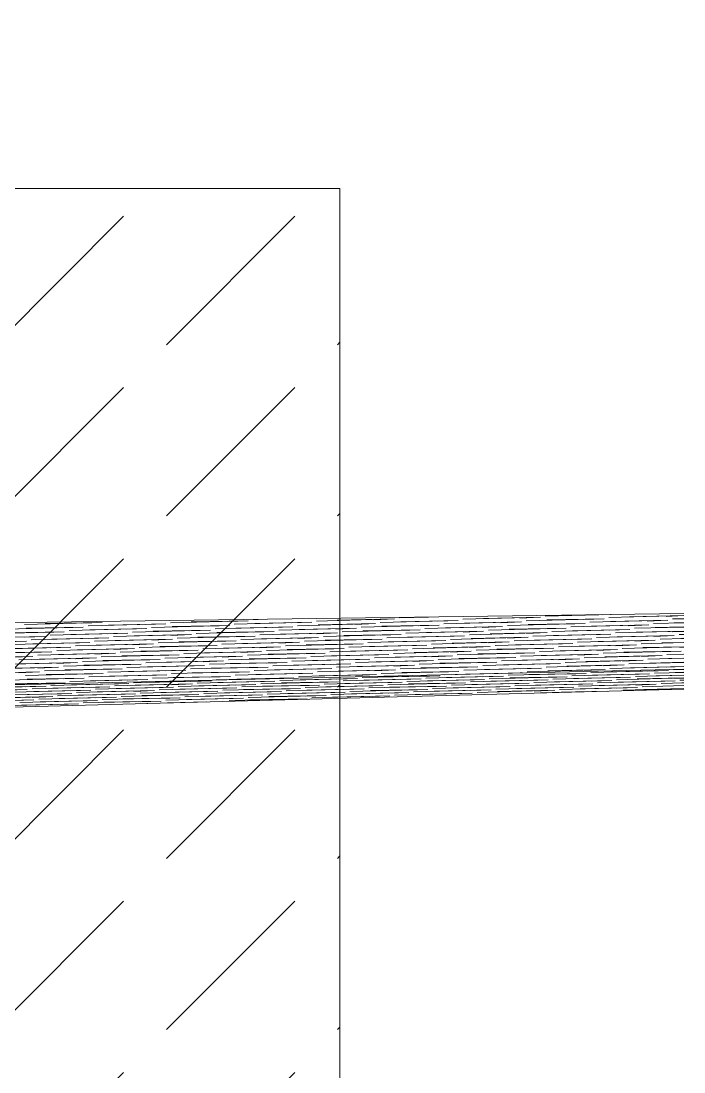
# Model space of a CAD drawing. Header units: millimetres. Extents: x 745166 to 884669, y -5000 to 15056.
# Drawn here: x 782138 to 782851, y 8990 to 10119 of the extents above; entities that cross this region are included whole.
import ezdxf

# ---------------------------------------------------------------- set-up
doc = ezdxf.new("R2010")
doc.units = ezdxf.units.MM
doc.header["$MEASUREMENT"] = 0
doc.layers.add('New_2D Drafting - General_Pen_No__1', color=7, linetype='Continuous', lineweight=13)
doc.layers.add('New_Site & Landscape - Terrain_Pen_No__1', color=7, linetype='Continuous', lineweight=13)
doc.layers.add('New_2D Drafting - General_Pen_No__61', color=7, linetype='Continuous', lineweight=20, true_color=0x6a6a6a)

msp = doc.modelspace()

# ---------------------------------------------------------------- hatches: boundary and pattern name
at = {"layer": 'New_2D Drafting - General_Pen_No__61', "linetype": 'Continuous', "lineweight": 20, "true_color": 0x6a6a6a}
h = msp.add_hatch(dxfattribs=at)
h.set_pattern_fill('Dashed_0002', color=251, style=0, pattern_type=2)
h.set_pattern_definition([(45, (1009346.34, 10138.7), (-183.84776, 183.84776), [195, -65]), (45, (1009346.34, 10322.54), (-183.84776, 183.84776), [195, -65])])
h.paths.add_polyline_path([(769057.3, 7861.9), (769057.3, 10118.7), (773547.6, 10118.7), (778397.6, 9938.7), (782481, 9938.7), (782481, 7861.9)])

# ---------------------------------------------------------------- linework, layer by layer
at = {"layer": 'New_2D Drafting - General_Pen_No__1', "color": 7, "linetype": 'Continuous', "lineweight": 13, "flags": 128}
msp.add_lwpolyline([(769057.3, 7861.9), (769057.3, 10118.7), (773547.6, 10118.7), (778397.6, 9938.7), (782481, 9938.7), (782481, 7861.9)], close=True, dxfattribs=at)
at = {"layer": 'New_Site & Landscape - Terrain_Pen_No__1', "color": 7, "linetype": 'Continuous', "lineweight": 13}
for p, q in [((782850.6, 9482.6), (776496.1, 9394.8)), ((782576, 9478.8), (782544.6, 9477.9)), ((782696.5, 9478.6), (782612.9, 9476.4)), ((782696.5, 9478.6), (782635.1, 9477.2)), ((782696.5, 9478.6), (782674.3, 9477.7)), ((782759, 9481.3), (782701.6, 9479.8)), ((782743.4, 9481.1), (782723.8, 9480.7)), ((782772.3, 9481.5), (782763, 9481.1)), ((782850.6, 9480.3), (782769.9, 9478.2)), ((782850.6, 9480.3), (782792.1, 9479.1)), ((782850.6, 9480.3), (782831.3, 9479.5)), ((782205.2, 9468), (782121.6, 9465.8)), ((782225.6, 9473), (782142, 9470.8)), ((782205.2, 9468), (782143.8, 9466.7)), ((782225.6, 9473), (782164.1, 9471.7)), ((782205.2, 9468), (782183, 9467.1)), ((782225.6, 9473), (782203.4, 9472.1)), ((782293.9, 9471.4), (782210.3, 9469.2)), ((782293.9, 9471.4), (782232.4, 9470.1)), ((782293.9, 9471.4), (782271.7, 9470.6)), ((782362.2, 9469.8), (782278.6, 9467.7)), ((782382.5, 9474.8), (782299, 9472.7)), ((782362.2, 9469.8), (782300.7, 9468.5)), ((782382.5, 9474.8), (782321.1, 9473.5)), ((782362.2, 9469.8), (782340, 9469)), ((782430.4, 9468.3), (782346.9, 9466.1)), ((782382.5, 9474.8), (782360.4, 9474)), ((782450.8, 9473.3), (782367.3, 9471.1)), ((782430.4, 9468.3), (782369, 9467)), ((782393.1, 9476.2), (782387.6, 9476.1)), ((782450.8, 9473.3), (782389.4, 9472)), ((782430.4, 9468.3), (782408.3, 9467.4)), ((782450.8, 9473.3), (782428.7, 9472.4)), ((782519.1, 9471.7), (782435.5, 9469.5)), ((782539.5, 9476.7), (782455.9, 9474.5)), ((782519.1, 9471.7), (782457.7, 9470.4)), ((782539.5, 9476.7), (782478.1, 9475.4)), ((782519.1, 9471.7), (782497, 9470.8)), ((782587.4, 9470.1), (782503.8, 9468)), ((782539.5, 9476.7), (782517.3, 9475.8)), ((782607.8, 9475.1), (782524.2, 9472.9)), ((782587.4, 9470.1), (782526, 9468.8)), ((782607.8, 9475.1), (782546.4, 9473.8)), ((782587.4, 9470.1), (782565.3, 9469.3)), ((782655.7, 9468.6), (782572.1, 9466.4)), ((782607.8, 9475.1), (782585.6, 9474.3)), ((782676.1, 9473.6), (782592.5, 9471.4)), ((782655.7, 9468.6), (782594.3, 9467.2)), ((782676.1, 9473.6), (782614.7, 9472.2)), ((782655.7, 9468.6), (782633.6, 9467.7)), ((782676.1, 9473.6), (782653.9, 9472.7)), ((782744.4, 9472), (782660.8, 9469.8)), ((782764.8, 9477), (782681.2, 9474.8)), ((782744.4, 9472), (782683, 9470.7)), ((782764.8, 9477), (782703.4, 9475.7)), ((782744.4, 9472), (782722.2, 9471.1)), ((782812.7, 9470.4), (782729.1, 9468.2)), ((782764.8, 9477), (782742.6, 9476.1)), ((782833.1, 9475.4), (782749.5, 9473.2)), ((782812.7, 9470.4), (782751.3, 9469.1)), ((782833.1, 9475.4), (782771.7, 9474.1)), ((782812.7, 9470.4), (782790.5, 9469.5)), ((782850.6, 9468), (782797.4, 9466.7)), ((782833.1, 9475.4), (782810.9, 9474.5)), ((782850.6, 9472.5), (782817.8, 9471.7)), ((782850.6, 9468.2), (782819.6, 9467.5)), ((782850.6, 9477), (782838.2, 9476.7)), ((782850.6, 9472.7), (782840, 9472.5)), ((782164.4, 9458), (782080.8, 9455.8)), ((782184.8, 9463), (782101.2, 9460.8)), ((782164.4, 9458), (782103, 9456.7)), ((782184.8, 9463), (782123.4, 9461.7)), ((782164.4, 9458), (782142.2, 9457.1)), ((782232.7, 9456.4), (782149.1, 9454.2)), ((782184.8, 9463), (782162.6, 9462.1)), ((782253.1, 9461.4), (782169.5, 9459.2)), ((782232.7, 9456.4), (782171.3, 9455.1)), ((782273.5, 9466.4), (782189.9, 9464.2)), ((782253.1, 9461.4), (782191.7, 9460.1)), ((782232.7, 9456.4), (782210.5, 9455.6)), ((782273.5, 9466.4), (782212.1, 9465.1)), ((782253.1, 9461.4), (782230.9, 9460.6)), ((782321.4, 9459.9), (782237.8, 9457.7)), ((782273.5, 9466.4), (782251.3, 9465.6)), ((782341.8, 9464.8), (782258.2, 9462.7)), ((782321.4, 9459.9), (782260, 9458.5)), ((782341.8, 9464.8), (782280.4, 9463.5)), ((782321.4, 9459.9), (782299.2, 9459)), ((782389.7, 9458.3), (782306.1, 9456.1)), ((782341.8, 9464.8), (782319.6, 9464)), ((782410.1, 9463.3), (782326.5, 9461.1)), ((782389.7, 9458.3), (782328.3, 9457)), ((782410.1, 9463.3), (782348.6, 9462)), ((782389.7, 9458.3), (782367.5, 9457.4)), ((782458, 9456.7), (782374.4, 9454.5)), ((782410.1, 9463.3), (782387.9, 9462.4)), ((782478.4, 9461.7), (782394.8, 9459.5)), ((782458, 9456.7), (782396.6, 9455.4)), ((782498.7, 9466.7), (782415.2, 9464.5)), ((782478.4, 9461.7), (782416.9, 9460.4)), ((782458, 9456.7), (782435.8, 9455.8)), ((782498.7, 9466.7), (782437.3, 9465.4)), ((782478.4, 9461.7), (782456.2, 9460.8)), ((782546.7, 9460.1), (782463.1, 9458)), ((782498.7, 9466.7), (782476.6, 9465.8)), ((782567, 9465.1), (782483.5, 9463)), ((782546.7, 9460.1), (782485.2, 9458.8)), ((782567, 9465.1), (782505.6, 9463.8)), ((782546.7, 9460.1), (782524.5, 9459.3)), ((782614.9, 9458.6), (782531.4, 9456.4)), ((782567, 9465.1), (782544.9, 9464.3)), ((782635.3, 9463.6), (782551.8, 9461.4)), ((782614.9, 9458.6), (782553.5, 9457.2)), ((782635.3, 9463.6), (782573.9, 9462.2)), ((782614.9, 9458.6), (782592.8, 9457.7)), ((782683.2, 9457), (782599.7, 9454.8)), ((782635.3, 9463.6), (782613.2, 9462.7)), ((782703.6, 9462), (782620, 9459.8)), ((782683.2, 9457), (782621.8, 9455.7)), ((782724, 9467), (782640.4, 9464.8)), ((782703.6, 9462), (782642.2, 9460.7)), ((782683.2, 9457), (782661.1, 9456.1)), ((782724, 9467), (782662.6, 9465.7)), ((782703.6, 9462), (782681.5, 9461.1)), ((782771.9, 9460.4), (782688.3, 9458.2)), ((782724, 9467), (782701.8, 9466.1)), ((782792.3, 9465.4), (782708.7, 9463.2)), ((782771.9, 9460.4), (782710.5, 9459.1)), ((782792.3, 9465.4), (782730.9, 9464.1)), ((782771.9, 9460.4), (782749.8, 9459.5)), ((782840.2, 9458.8), (782756.6, 9456.7)), ((782792.3, 9465.4), (782770.1, 9464.5)), ((782850.6, 9463.6), (782777, 9461.7)), ((782840.2, 9458.8), (782778.8, 9457.5)), ((782850.6, 9463.6), (782799.2, 9462.5)), ((782840.2, 9458.8), (782818.1, 9458)), ((782850.6, 9463.4), (782838.4, 9463)), ((782850.6, 9460.2), (782845.3, 9460.1)), ((782850.6, 9456), (782847.1, 9455.9)), ((782144, 9453), (782060.4, 9450.8)), ((782144, 9453), (782082.6, 9451.7)), ((782191.9, 9446.4), (782108.3, 9444.3)), ((782144, 9453), (782121.8, 9452.1)), ((782212.3, 9451.4), (782128.7, 9449.3)), ((782191.9, 9446.4), (782130.5, 9445.1)), ((782212.3, 9451.4), (782150.9, 9450.1)), ((782191.9, 9446.4), (782169.8, 9445.6)), ((782260.2, 9444.9), (782176.6, 9442.7)), ((782212.3, 9451.4), (782190.1, 9450.6)), ((782280.6, 9449.9), (782197, 9447.7)), ((782260.2, 9444.9), (782198.8, 9443.5)), ((782301, 9454.9), (782217.4, 9452.7)), ((782280.6, 9449.9), (782219.2, 9448.5)), ((782260.2, 9444.9), (782238, 9444)), ((782301, 9454.9), (782239.6, 9453.5)), ((782280.6, 9449.9), (782258.4, 9449)), ((782348.9, 9448.3), (782265.3, 9446.1)), ((782301, 9454.9), (782278.8, 9454)), ((782369.3, 9453.3), (782285.7, 9451.1)), ((782348.9, 9448.3), (782287.5, 9447)), ((782369.3, 9453.3), (782307.9, 9452)), ((782348.9, 9448.3), (782326.7, 9447.4)), ((782417.2, 9446.7), (782333.6, 9444.5)), ((782369.3, 9453.3), (782347.1, 9452.4)), ((782437.6, 9451.7), (782354, 9449.5)), ((782417.2, 9446.7), (782355.8, 9445.4)), ((782437.6, 9451.7), (782376.2, 9450.4)), ((782417.2, 9446.7), (782395, 9445.8)), ((782485.5, 9445.1), (782401.9, 9443)), ((782437.6, 9451.7), (782415.4, 9450.8)), ((782505.9, 9450.1), (782422.3, 9448)), ((782485.5, 9445.1), (782424.1, 9443.8)), ((782526.3, 9455.1), (782442.7, 9453)), ((782505.9, 9450.1), (782444.5, 9448.8)), ((782485.5, 9445.1), (782463.3, 9444.3)), ((782526.3, 9455.1), (782464.9, 9453.8)), ((782505.9, 9450.1), (782483.7, 9449.3)), ((782574.2, 9448.6), (782490.6, 9446.4)), ((782526.3, 9455.1), (782504.1, 9454.3)), ((782594.6, 9453.6), (782511, 9451.4)), ((782574.2, 9448.6), (782512.8, 9447.2)), ((782594.6, 9453.6), (782533.1, 9452.2)), ((782574.2, 9448.6), (782552, 9447.7)), ((782642.5, 9447), (782558.9, 9444.8)), ((782594.6, 9453.6), (782572.4, 9452.7)), ((782662.9, 9452), (782579.3, 9449.8)), ((782642.5, 9447), (782581.1, 9445.7)), ((782662.9, 9452), (782601.4, 9450.7)), ((782642.5, 9447), (782620.3, 9446.1)), ((782710.8, 9445.4), (782627.2, 9443.2)), ((782662.9, 9452), (782640.7, 9451.1)), ((782731.2, 9450.4), (782647.6, 9448.2)), ((782710.8, 9445.4), (782649.4, 9444.1)), ((782751.5, 9455.4), (782668, 9453.2)), ((782731.2, 9450.4), (782669.7, 9449.1)), ((782710.8, 9445.4), (782688.6, 9444.6)), ((782751.5, 9455.4), (782690.1, 9454.1)), ((782731.2, 9450.4), (782709, 9449.5)), ((782799.4, 9448.8), (782715.9, 9446.7)), ((782751.5, 9455.4), (782729.4, 9454.5)), ((782819.8, 9453.8), (782736.2, 9451.7)), ((782799.4, 9448.8), (782738, 9447.5)), ((782819.8, 9453.8), (782758.4, 9452.5)), ((782799.4, 9448.8), (782777.3, 9448)), ((782850.6, 9446.8), (782784.2, 9445.1)), ((782819.8, 9453.8), (782797.7, 9453)), ((782850.6, 9451.3), (782804.5, 9450.1)), ((782850.6, 9446.9), (782806.3, 9445.9)), ((782850.6, 9455.7), (782824.9, 9455.1)), ((782850.6, 9451.5), (782826.7, 9450.9)), ((782850.6, 9446.6), (782845.6, 9446.4)), ((782151.1, 9436.4), (782067.6, 9434.3)), ((782171.5, 9441.4), (782087.9, 9439.3)), ((782151.1, 9436.4), (782089.7, 9435.1)), ((782171.5, 9441.4), (782110.1, 9440.1)), ((782151.1, 9436.4), (782129, 9435.6)), ((782219.4, 9434.9), (782135.9, 9432.7)), ((782171.5, 9441.4), (782149.4, 9440.6)), ((782239.8, 9439.9), (782156.2, 9437.7)), ((782219.4, 9434.9), (782158, 9433.5)), ((782239.8, 9439.9), (782178.4, 9438.5)), ((782219.4, 9434.9), (782197.3, 9434)), ((782287.7, 9433.3), (782204.2, 9431.1)), ((782239.8, 9439.9), (782217.7, 9439)), ((782308.1, 9438.3), (782224.5, 9436.1)), ((782287.7, 9433.3), (782226.3, 9432)), ((782328.5, 9443.3), (782244.9, 9441.1)), ((782308.1, 9438.3), (782246.7, 9437)), ((782287.7, 9433.3), (782265.6, 9432.4)), ((782328.5, 9443.3), (782267.1, 9442)), ((782308.1, 9438.3), (782286, 9437.4)), ((782376.4, 9436.7), (782292.8, 9434.5)), ((782328.5, 9443.3), (782306.3, 9442.4)), ((782396.8, 9441.7), (782313.2, 9439.5)), ((782376.4, 9436.7), (782315, 9435.4)), ((782396.8, 9441.7), (782335.4, 9440.4)), ((782376.4, 9436.7), (782354.3, 9435.8)), ((782444.7, 9435.1), (782361.1, 9433)), ((782396.8, 9441.7), (782374.6, 9440.8)), ((782465.1, 9440.1), (782381.5, 9438)), ((782444.7, 9435.1), (782383.3, 9433.8)), ((782465.1, 9440.1), (782403.7, 9438.8)), ((782444.7, 9435.1), (782422.5, 9434.3)), ((782513, 9433.6), (782429.4, 9431.4)), ((782465.1, 9440.1), (782442.9, 9439.3)), ((782533.4, 9438.6), (782449.8, 9436.4)), ((782513, 9433.6), (782451.6, 9432.2)), ((782553.8, 9443.6), (782470.2, 9441.4)), ((782533.4, 9438.6), (782472, 9437.2)), ((782513, 9433.6), (782490.8, 9432.7)), ((782553.8, 9443.6), (782492.4, 9442.2)), ((782533.4, 9438.6), (782511.2, 9437.7)), ((782601.7, 9437), (782518.1, 9434.8)), ((782553.8, 9443.6), (782531.6, 9442.7)), ((782622.1, 9442), (782538.5, 9439.8)), ((782601.7, 9437), (782540.3, 9435.7)), ((782622.1, 9442), (782560.7, 9440.7)), ((782601.7, 9437), (782579.5, 9436.1)), ((782670, 9435.4), (782586.4, 9433.2)), ((782622.1, 9442), (782599.9, 9441.1)), ((782690.4, 9440.4), (782606.8, 9438.2)), ((782670, 9435.4), (782608.6, 9434.1)), ((782690.4, 9440.4), (782629, 9439.1)), ((782670, 9435.4), (782647.8, 9434.6)), ((782738.3, 9433.8), (782654.7, 9431.7)), ((782690.4, 9440.4), (782668.2, 9439.6)), ((782758.7, 9438.8), (782675.1, 9436.7)), ((782738.3, 9433.8), (782676.9, 9432.5)), ((782779.1, 9443.8), (782695.5, 9441.7)), ((782758.7, 9438.8), (782697.3, 9437.5)), ((782738.3, 9433.8), (782716.1, 9433)), ((782779.1, 9443.8), (782717.6, 9442.5)), ((782758.7, 9438.8), (782736.5, 9438)), ((782827, 9437.3), (782743.4, 9435.1)), ((782779.1, 9443.8), (782756.9, 9443)), ((782847.4, 9442.3), (782763.8, 9440.1)), ((782827, 9437.3), (782765.6, 9435.9)), ((782847.4, 9442.3), (782785.9, 9440.9)), ((782827, 9437.3), (782804.8, 9436.4)), ((782850.6, 9434.5), (782811.7, 9433.5)), ((782847.4, 9442.3), (782825.2, 9441.4)), ((782850.6, 9439), (782832.1, 9438.5)), ((782850.6, 9434.7), (782833.8, 9434.4)), ((782850.6, 9422.9), (777825.2, 9305.1)), ((782178.7, 9424.9), (782095.1, 9422.7)), ((782199.1, 9429.9), (782115.5, 9427.7)), ((782178.7, 9424.9), (782117.3, 9423.5)), ((782199.1, 9429.9), (782137.6, 9428.5)), ((782178.7, 9424.9), (782156.5, 9424)), ((782247, 9423.3), (782163.4, 9421.1)), ((782199.1, 9429.9), (782176.9, 9429)), ((782267.4, 9428.3), (782183.8, 9426.1)), ((782247, 9423.3), (782185.5, 9422)), ((782267.4, 9428.3), (782205.9, 9427)), ((782247, 9423.3), (782224.8, 9422.4)), ((782267.4, 9428.3), (782245.2, 9427.4)), ((782335.6, 9426.7), (782252.1, 9424.5)), ((782356, 9431.7), (782272.4, 9429.5)), ((782335.6, 9426.7), (782274.2, 9425.4)), ((782356, 9431.7), (782294.6, 9430.4)), ((782335.6, 9426.7), (782313.5, 9425.9)), ((782403.9, 9425.1), (782320.4, 9423)), ((782356, 9431.7), (782333.9, 9430.8)), ((782424.3, 9430.1), (782340.7, 9428)), ((782403.9, 9425.1), (782342.5, 9423.8)), ((782424.3, 9430.1), (782362.9, 9428.8)), ((782403.9, 9425.1), (782381.8, 9424.3)), ((782472.2, 9423.6), (782388.7, 9421.4)), ((782424.3, 9430.1), (782402.2, 9429.3)), ((782492.6, 9428.6), (782409, 9426.4)), ((782472.2, 9423.6), (782410.8, 9422.2)), ((782492.6, 9428.6), (782431.2, 9427.2)), ((782472.2, 9423.6), (782450.1, 9422.7)), ((782540.5, 9422), (782456.9, 9419.8)), ((782492.6, 9428.6), (782470.5, 9427.7)), ((782560.9, 9427), (782477.3, 9424.8)), ((782540.5, 9422), (782479.1, 9420.7)), ((782581.3, 9432), (782497.7, 9429.8)), ((782560.9, 9427), (782499.5, 9425.7)), ((782540.5, 9422), (782518.4, 9421.1)), ((782581.3, 9432), (782519.9, 9430.7)), ((782560.9, 9427), (782538.7, 9426.1)), ((782629.2, 9425.4), (782545.6, 9423.2)), ((782581.3, 9432), (782559.1, 9431.1)), ((782649.6, 9430.4), (782566, 9428.2)), ((782629.2, 9425.4), (782567.8, 9424.1)), ((782649.6, 9430.4), (782588.2, 9429.1)), ((782629.2, 9425.4), (782607, 9424.6)), ((782697.5, 9423.8), (782613.9, 9421.7)), ((782649.6, 9430.4), (782627.4, 9429.6)), ((782717.9, 9428.8), (782634.3, 9426.7)), ((782697.5, 9423.8), (782636.1, 9422.5)), ((782717.9, 9428.8), (782656.5, 9427.5)), ((782697.5, 9423.8), (782675.3, 9423)), ((782765.8, 9422.3), (782682.2, 9420.1)), ((782717.9, 9428.8), (782695.7, 9428)), ((782786.2, 9427.3), (782702.6, 9425.1)), ((782765.8, 9422.3), (782704.4, 9420.9)), ((782806.6, 9432.3), (782723, 9430.1)), ((782786.2, 9427.3), (782724.8, 9425.9)), ((782765.8, 9422.3), (782743.6, 9421.4)), ((782806.6, 9432.3), (782745.2, 9430.9)), ((782786.2, 9427.3), (782764, 9426.4)), ((782850.6, 9425.6), (782770.9, 9423.5)), ((782806.6, 9432.3), (782784.4, 9431.4)), ((782850.6, 9430.1), (782791.3, 9428.5)), ((782850.6, 9425.6), (782793.1, 9424.4)), ((782850.6, 9430.2), (782813.5, 9429.4)), ((782850.6, 9425.5), (782832.3, 9424.8)), ((782850.6, 9422.4), (782839.2, 9422.2)), ((782158.3, 9419.9), (782074.7, 9417.7)), ((782158.3, 9419.9), (782096.9, 9418.5)), ((782206.2, 9413.3), (782122.6, 9411.1)), ((782158.3, 9419.9), (782136.1, 9419)), ((782226.6, 9418.3), (782143, 9416.1)), ((782206.2, 9413.3), (782144.8, 9412)), ((782226.6, 9418.3), (782165.2, 9417)), ((782206.2, 9413.3), (782184, 9412.4)), ((782274.5, 9411.7), (782190.9, 9409.5)), ((782226.6, 9418.3), (782204.4, 9417.4)), ((782294.9, 9416.7), (782211.3, 9414.5)), ((782274.5, 9411.7), (782213.1, 9410.4)), ((782315.3, 9421.7), (782231.7, 9419.5)), ((782294.9, 9416.7), (782233.5, 9415.4)), ((782274.5, 9411.7), (782252.3, 9410.9)), ((782315.3, 9421.7), (782253.8, 9420.4)), ((782294.9, 9416.7), (782272.7, 9415.9)), ((782363.2, 9415.1), (782279.6, 9413)), ((782315.3, 9421.7), (782293.1, 9420.9)), ((782383.6, 9420.1), (782300, 9418)), ((782363.2, 9415.1), (782301.8, 9413.8)), ((782383.6, 9420.1), (782322.1, 9418.8)), ((782363.2, 9415.1), (782341, 9414.3)), ((782431.5, 9413.6), (782347.9, 9411.4)), ((782383.6, 9420.1), (782361.4, 9419.3)), ((782451.9, 9418.6), (782368.3, 9416.4)), ((782431.5, 9413.6), (782370, 9412.2)), ((782451.9, 9418.6), (782390.4, 9417.2)), ((782431.5, 9413.6), (782409.3, 9412.7)), ((782499.8, 9412.8), (782416.2, 9410.7)), ((782451.9, 9418.6), (782429.7, 9417.7)), ((782520.1, 9417), (782436.6, 9414.8)), ((782499.8, 9412.8), (782438.3, 9411.5)), ((782520.1, 9417), (782458.7, 9415.7)), ((782499.8, 9412.8), (782477.6, 9412.1)), ((782568.1, 9412.3), (782484.5, 9410.2)), ((782520.1, 9417), (782498, 9416.1)), ((782588.4, 9415.8), (782504.9, 9413.7)), ((782568.1, 9412.3), (782506.6, 9410.9)), ((782608.8, 9420.4), (782525.2, 9418.2)), ((782588.4, 9415.8), (782527, 9414.5)), ((782568.1, 9412.3), (782545.9, 9411.6)), ((782608.8, 9420.4), (782547.4, 9419.1)), ((782636.3, 9411.8), (782552.8, 9409.6)), ((782588.4, 9415.8), (782566.3, 9415.1)), ((782656.7, 9415.3), (782573.2, 9413.2)), ((782636.3, 9411.8), (782574.9, 9410.4)), ((782608.8, 9420.4), (782586.7, 9419.6)), ((782662.1, 9418.4), (782593.5, 9416.7)), ((782656.7, 9415.3), (782595.3, 9413.9)), ((782636.3, 9411.8), (782614.2, 9411)), ((782677.1, 9418.8), (782615.7, 9417.5)), ((782704.6, 9411.2), (782621.1, 9409.1)), ((782656.7, 9415.3), (782634.6, 9414.5)), ((782725, 9414.7), (782641.4, 9412.6)), ((782704.6, 9411.2), (782643.2, 9409.8)), ((782674.6, 9418.7), (782655, 9418.1)), ((782745.4, 9418.3), (782661.8, 9416.2)), ((782677.1, 9418.8), (782662, 9418.4)), ((782725, 9414.7), (782663.6, 9413.4)), ((782677.1, 9418.8), (782674.5, 9418.7)), ((782704.6, 9411.2), (782682.5, 9410.5)), ((782745.4, 9418.3), (782684, 9416.9)), ((782725, 9414.7), (782702.9, 9414)), ((782793.3, 9414.2), (782709.7, 9412.1)), ((782745.4, 9418.3), (782723.2, 9417.5)), ((782813.7, 9417.7), (782730.1, 9415.6)), ((782793.3, 9414.2), (782731.9, 9412.8)), ((782834.1, 9421.3), (782750.5, 9419.2)), ((782813.7, 9417.7), (782752.3, 9416.4)), ((782793.3, 9414.2), (782771.2, 9413.4)), ((782834.1, 9421.3), (782772.7, 9419.9)), ((782850.6, 9413.4), (782778, 9411.5)), ((782813.7, 9417.7), (782791.5, 9417)), ((782850.6, 9416.4), (782798.4, 9415.1)), ((782850.6, 9413.4), (782800.2, 9412.3)), ((782834.1, 9421.3), (782811.9, 9420.5)), ((782850.6, 9419.4), (782818.8, 9418.6)), ((782850.6, 9416.5), (782820.6, 9415.8)), ((782850.6, 9413.3), (782839.5, 9412.9)), ((782850.6, 9419.6), (782841, 9419.4)), ((782850.6, 9411.1), (782846.3, 9411)), ((778235.7, 9277.4), (782850.6, 9401.5)), ((782145, 9400.9), (782061.4, 9398.8)), ((782165.4, 9404.4), (782081.8, 9402.3)), ((782145, 9400.9), (782083.6, 9399.5)), ((782185.8, 9408.3), (782102.2, 9406.1)), ((782165.4, 9404.4), (782104, 9403.1)), ((782145, 9400.9), (782122.9, 9400.1)), ((782185.8, 9408.3), (782124.4, 9407)), ((782213.3, 9400.3), (782129.7, 9398.2)), ((782165.4, 9404.4), (782143.2, 9403.7)), ((782233.7, 9403.9), (782150.1, 9401.8)), ((782213.3, 9400.3), (782151.9, 9399)), ((782185.8, 9408.3), (782163.6, 9407.4)), ((782254.1, 9407.4), (782170.5, 9405.3)), ((782233.7, 9403.9), (782172.3, 9402.5)), ((782213.3, 9400.3), (782191.2, 9399.6)), ((782254.1, 9407.4), (782192.7, 9406.1)), ((782281.6, 9399.8), (782198, 9397.7)), ((782233.7, 9403.9), (782211.5, 9403.1)), ((782302, 9403.3), (782218.4, 9401.2)), ((782281.6, 9399.8), (782220.2, 9398.4)), ((782254.1, 9407.4), (782231.9, 9406.7)), ((782322.4, 9406.9), (782238.8, 9404.8)), ((782302, 9403.3), (782240.6, 9402)), ((782342.8, 9410.4), (782259.2, 9408.3)), ((782281.6, 9399.8), (782259.4, 9399)), ((782322.4, 9406.9), (782261, 9405.5)), ((782302, 9403.3), (782279.8, 9402.6)), ((782342.8, 9410.4), (782281.4, 9409)), ((782370.3, 9402.8), (782286.7, 9400.7)), ((782322.4, 9406.9), (782300.2, 9406.1)), ((782390.7, 9406.3), (782307.1, 9404.2)), ((782370.3, 9402.8), (782308.9, 9401.4)), ((782342.8, 9410.4), (782320.6, 9409.7)), ((782411.1, 9409.9), (782327.5, 9407.8)), ((782390.7, 9406.3), (782329.3, 9405)), ((782370.3, 9402.8), (782348.1, 9402)), ((782411.1, 9409.9), (782349.7, 9408.5)), ((782438.6, 9402.2), (782355, 9400.1)), ((782390.7, 9406.3), (782368.5, 9405.6)), ((782459, 9405.8), (782375.4, 9403.7)), ((782438.6, 9402.2), (782377.2, 9400.9)), ((782411.1, 9409.9), (782388.9, 9409.1)), ((782479.4, 9409.3), (782395.8, 9407.2)), ((782459, 9405.8), (782397.6, 9404.4)), ((782438.6, 9402.2), (782416.4, 9401.5)), ((782479.4, 9409.3), (782418, 9408)), ((782506.9, 9401.7), (782423.3, 9399.6)), ((782459, 9405.8), (782436.8, 9405)), ((782527.3, 9405.2), (782443.7, 9403.1)), ((782506.9, 9401.7), (782445.5, 9400.3)), ((782479.4, 9409.3), (782457.2, 9408.6)), ((782547.7, 9408.8), (782464.1, 9406.7)), ((782527.3, 9405.2), (782465.9, 9403.9)), ((782506.9, 9401.7), (782484.7, 9400.9)), ((782547.7, 9408.8), (782486.3, 9407.4)), ((782575.2, 9401.1), (782491.6, 9399)), ((782527.3, 9405.2), (782505.1, 9404.5)), ((782595.6, 9404.7), (782512, 9402.6)), ((782575.2, 9401.1), (782513.8, 9399.8)), ((782547.7, 9408.8), (782525.5, 9408)), ((782616, 9408.2), (782532.4, 9406.1)), ((782595.6, 9404.7), (782534.2, 9403.3)), ((782575.2, 9401.1), (782553, 9400.4)), ((782616, 9408.2), (782554.5, 9406.9)), ((782643.5, 9400.6), (782559.9, 9398.5)), ((782595.6, 9404.7), (782573.4, 9403.9)), ((782663.9, 9404.1), (782580.3, 9402)), ((782643.5, 9400.6), (782582.1, 9399.2)), ((782616, 9408.2), (782593.8, 9407.5)), ((782684.3, 9407.7), (782600.7, 9405.6)), ((782663.9, 9404.1), (782602.5, 9402.8)), ((782643.5, 9400.6), (782621.3, 9399.9)), ((782684.3, 9407.7), (782622.8, 9406.3)), ((782711.8, 9400.1), (782628.2, 9397.9)), ((782663.9, 9404.1), (782641.7, 9403.4)), ((782732.2, 9403.6), (782648.6, 9401.5)), ((782711.8, 9400.1), (782650.4, 9398.7)), ((782684.3, 9407.7), (782662.1, 9406.9)), ((782752.6, 9407.1), (782669, 9405)), ((782732.2, 9403.6), (782670.8, 9402.2)), ((782772.9, 9410.7), (782689.4, 9408.6)), ((782711.8, 9400.1), (782689.6, 9399.3)), ((782752.6, 9407.1), (782691.1, 9405.8)), ((782732.2, 9403.6), (782710, 9402.8)), ((782772.9, 9410.7), (782711.5, 9409.3)), ((782800.5, 9403), (782716.9, 9400.9)), ((782752.6, 9407.1), (782730.4, 9406.4)), ((782820.8, 9406.6), (782737.3, 9404.5)), ((782800.5, 9403), (782739, 9401.7)), ((782772.9, 9410.7), (782750.8, 9409.9)), ((782841.2, 9410.1), (782757.6, 9408)), ((782820.8, 9406.6), (782759.4, 9405.2)), ((782800.5, 9403), (782778.3, 9402.3)), ((782841.2, 9410.1), (782779.8, 9408.8)), ((782850.6, 9402), (782785.2, 9400.4)), ((782820.8, 9406.6), (782798.7, 9405.8)), ((782850.6, 9405.1), (782805.6, 9403.9)), ((782850.6, 9402.1), (782807.3, 9401.1)), ((782841.2, 9410.1), (782819.1, 9409.4)), ((782850.6, 9408.1), (782825.9, 9407.5)), ((782850.6, 9405.2), (782827.7, 9404.7)), ((782850.6, 9401.9), (782846.6, 9401.8)), ((782850.6, 9408.3), (782848.1, 9408.2)), ((782152.2, 9389.7), (782068.6, 9387.6)), ((782172.5, 9393.3), (782089, 9391.2)), ((782152.2, 9389.7), (782090.7, 9388.4)), ((782192.9, 9396.8), (782109.3, 9394.7)), ((782172.5, 9393.3), (782111.1, 9391.9)), ((782152.2, 9389.7), (782130, 9389)), ((782192.9, 9396.8), (782131.5, 9395.4)), ((782220.5, 9389.2), (782136.9, 9387.1)), ((782172.5, 9393.3), (782150.4, 9392.5)), ((782240.8, 9392.7), (782157.3, 9390.6)), ((782220.5, 9389.2), (782159, 9387.8)), ((782192.9, 9396.8), (782170.8, 9396.1)), ((782261.2, 9396.3), (782177.6, 9394.2)), ((782240.8, 9392.7), (782179.4, 9391.4)), ((782220.5, 9389.2), (782198.3, 9388.4)), ((782261.2, 9396.3), (782199.8, 9394.9)), ((782288.8, 9388.6), (782205.2, 9386.5)), ((782240.8, 9392.7), (782218.7, 9392)), ((782309.1, 9392.2), (782225.6, 9390.1)), ((782288.8, 9388.6), (782227.3, 9387.3)), ((782261.2, 9396.3), (782239.1, 9395.5)), ((782329.5, 9395.7), (782245.9, 9393.6)), ((782309.1, 9392.2), (782247.7, 9390.8)), ((782349.9, 9399.3), (782266.3, 9397.1)), ((782288.8, 9388.6), (782266.6, 9387.9)), ((782329.5, 9395.7), (782268.1, 9394.4)), ((782309.1, 9392.2), (782287, 9391.4)), ((782349.9, 9399.3), (782288.5, 9397.9)), ((782377.4, 9391.6), (782293.8, 9389.5)), ((782329.5, 9395.7), (782307.4, 9395)), ((782397.8, 9395.2), (782314.2, 9393.1)), ((782377.4, 9391.6), (782316, 9390.3)), ((782349.9, 9399.3), (782327.7, 9398.5)), ((782418.2, 9398.7), (782334.6, 9396.6)), ((782397.8, 9395.2), (782336.4, 9393.8)), ((782377.4, 9391.6), (782355.3, 9390.9)), ((782418.2, 9398.7), (782356.8, 9397.3)), ((782445.7, 9391.1), (782362.1, 9389)), ((782397.8, 9395.2), (782375.7, 9394.4)), ((782466.1, 9394.6), (782382.5, 9392.5)), ((782445.7, 9391.1), (782384.3, 9389.7)), ((782418.2, 9398.7), (782396, 9398)), ((782486.5, 9398.2), (782402.9, 9396.1)), ((782466.1, 9394.6), (782404.7, 9393.3)), ((782445.7, 9391.1), (782423.6, 9390.3)), ((782486.5, 9398.2), (782425.1, 9396.8)), ((782466.1, 9394.6), (782443.9, 9393.9)), ((782534.4, 9394.1), (782450.8, 9392)), ((782486.5, 9398.2), (782464.3, 9397.4)), ((782554.8, 9397.6), (782471.2, 9395.5)), ((782534.4, 9394.1), (782473, 9392.7)), ((782554.8, 9397.6), (782493.4, 9396.3)), ((782534.4, 9394.1), (782512.2, 9393.3)), ((782554.8, 9397.6), (782532.6, 9396.9)), ((782623.1, 9397.1), (782539.5, 9395)), ((782623.1, 9397.1), (782561.7, 9395.7)), ((782623.1, 9397.1), (782600.9, 9396.3)), ((782746.5, 9398.7), (782696.5, 9397.4)), ((782768.1, 9399.2), (782718.7, 9398.2)), ((782200.1, 9385.7), (782116.5, 9383.5)), ((782200.1, 9385.7), (782138.7, 9384.3)), ((782200.1, 9385.7), (782177.9, 9384.9)), ((782302, 9386.7), (782273.5, 9386)), ((782337.4, 9387.7), (782295.6, 9386.7))]:
    msp.add_line(p, q, dxfattribs=at)

doc.saveas('drawing.dxf')
